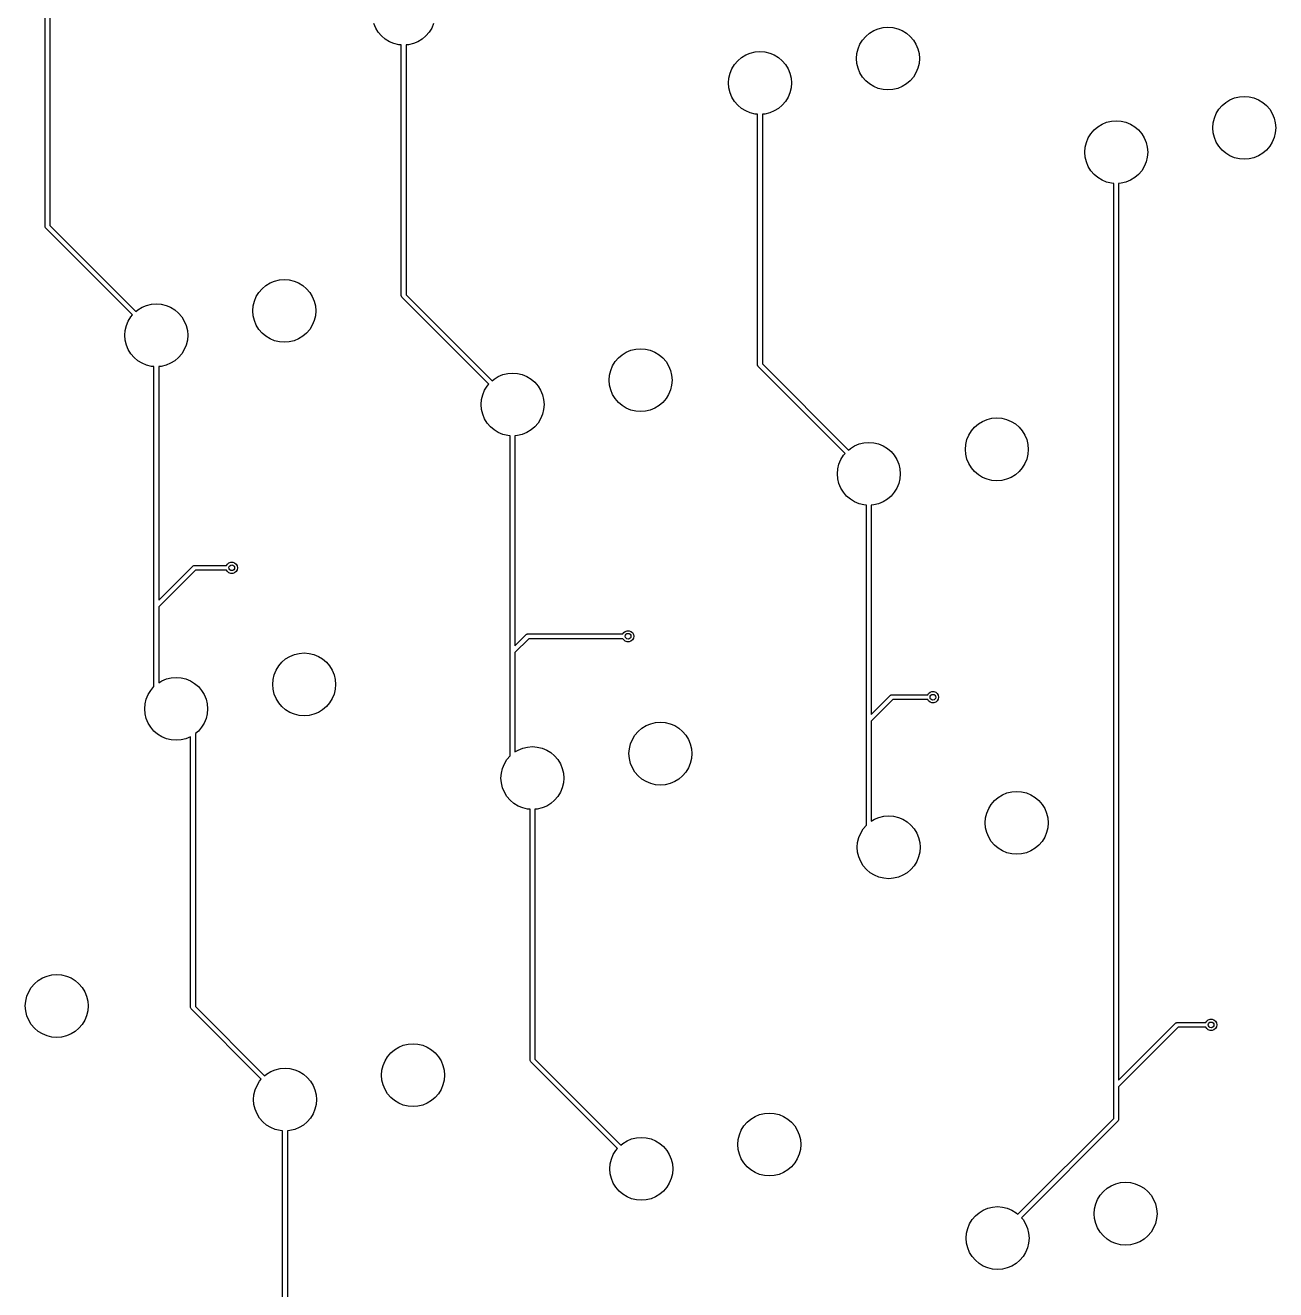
# Model space of a CAD drawing. Extents: x 101 to 518, y -308 to -134.
# Drawn here: x 188 to 253.6, y -268.4 to -202 of the extents above; entities that cross this region are included whole.
import ezdxf

# ---------------------------------------------------------------- set-up
doc = ezdxf.new("R2010")
doc.units = 0
doc.layers.add('BLACK', color=7, linetype='CONTINUOUS')

msp = doc.modelspace()

# ---------------------------------------------------------------- linework, layer by layer
at = {"layer": 'BLACK', "linetype": 'CONTINUOUS'}
for p, q in [((189.008742, -212.579428), (189.008742, -199.417224)), ((189.258742, -199.417224), (189.258742, -212.527652)), ((206.363579, -202.161057), (206.264497, -201.921851)), ((206.498862, -202.381819), (206.363579, -202.161057)), ((206.667014, -202.578699), (206.498862, -202.381819)), ((209.168618, -202.381819), (209.000466, -202.578699)), ((209.303901, -202.161057), (209.168618, -202.381819)), ((209.402983, -201.921851), (209.303901, -202.161057)), ((232.085, -202.598463), (232.28188, -202.430311)), ((232.28188, -202.430311), (232.502642, -202.295028)), ((232.502642, -202.295028), (232.741848, -202.195946)), ((232.741848, -202.195946), (232.993609, -202.135503)), ((232.993609, -202.135503), (233.251726, -202.115189)), ((233.251726, -202.115189), (233.509843, -202.135503)), ((233.509843, -202.135503), (233.761604, -202.195946)), ((233.761604, -202.195946), (234.00081, -202.295028)), ((234.00081, -202.295028), (234.221572, -202.430311)), ((234.221572, -202.430311), (234.418452, -202.598463)), ((206.863894, -202.746851), (206.667014, -202.578699)), ((207.084656, -202.882134), (206.863894, -202.746851)), ((207.323862, -202.981216), (207.084656, -202.882134)), ((207.575623, -203.041659), (207.323862, -202.981216)), ((207.70874, -203.052135), (207.575623, -203.041659)), ((207.70874, -216.214339), (207.70874, -203.052135)), ((208.091857, -203.041659), (207.95874, -203.052135)), ((207.95874, -203.052135), (207.95874, -216.162563)), ((208.343618, -202.981216), (208.091857, -203.041659)), ((208.582824, -202.882134), (208.343618, -202.981216)), ((208.803586, -202.746851), (208.582824, -202.882134)), ((209.000466, -202.578699), (208.803586, -202.746851)), ((231.682483, -203.255311), (231.781565, -203.016105)), ((231.781565, -203.016105), (231.916848, -202.795343)), ((231.916848, -202.795343), (232.085, -202.598463)), ((234.418452, -202.598463), (234.586604, -202.795343)), ((234.586604, -202.795343), (234.721887, -203.016105)), ((234.721887, -203.016105), (234.820969, -203.255311)), ((225.367012, -203.880159), (225.563892, -203.712007)), ((225.563892, -203.712007), (225.784654, -203.576724)), ((225.784654, -203.576724), (226.02386, -203.477642)), ((226.02386, -203.477642), (226.275621, -203.417199)), ((226.275621, -203.417199), (226.533738, -203.396885)), ((226.533738, -203.396885), (226.791855, -203.417199)), ((226.791855, -203.417199), (227.043616, -203.477642)), ((227.043616, -203.477642), (227.282822, -203.576724)), ((227.282822, -203.576724), (227.503584, -203.712007)), ((227.503584, -203.712007), (227.700464, -203.880159)), ((231.601726, -203.765189), (231.62204, -203.507072)), ((231.62204, -204.023306), (231.601726, -203.765189)), ((231.62204, -203.507072), (231.682483, -203.255311)), ((234.820969, -203.255311), (234.881412, -203.507072)), ((234.881412, -203.507072), (234.901726, -203.765189)), ((234.901726, -203.765189), (234.881412, -204.023306)), ((224.964495, -204.537007), (225.063577, -204.297801)), ((225.063577, -204.297801), (225.19886, -204.077039)), ((225.19886, -204.077039), (225.367012, -203.880159)), ((227.700464, -203.880159), (227.868616, -204.077039)), ((227.868616, -204.077039), (228.003899, -204.297801)), ((228.003899, -204.297801), (228.102981, -204.537007)), ((231.682483, -204.275067), (231.62204, -204.023306)), ((231.781565, -204.514273), (231.682483, -204.275067)), ((234.820969, -204.275067), (234.721887, -204.514273)), ((234.881412, -204.023306), (234.820969, -204.275067)), ((224.883738, -205.046885), (224.904052, -204.788768)), ((224.904052, -205.305002), (224.883738, -205.046885)), ((224.904052, -204.788768), (224.964495, -204.537007)), ((228.102981, -204.537007), (228.163424, -204.788768)), ((228.163424, -204.788768), (228.183738, -205.046885)), ((228.183738, -205.046885), (228.163424, -205.305002)), ((231.916848, -204.735035), (231.781565, -204.514273)), ((232.085, -204.931915), (231.916848, -204.735035)), ((232.28188, -205.100067), (232.085, -204.931915)), ((232.502642, -205.23535), (232.28188, -205.100067)), ((234.221572, -205.100067), (234.00081, -205.23535)), ((234.418452, -204.931915), (234.221572, -205.100067)), ((234.586604, -204.735035), (234.418452, -204.931915)), ((234.721887, -204.514273), (234.586604, -204.735035)), ((224.964495, -205.556763), (224.904052, -205.305002)), ((225.063577, -205.795969), (224.964495, -205.556763)), ((228.102981, -205.556763), (228.003899, -205.795969)), ((228.163424, -205.305002), (228.102981, -205.556763)), ((232.741848, -205.334432), (232.502642, -205.23535)), ((232.993609, -205.394875), (232.741848, -205.334432)), ((233.251726, -205.415189), (232.993609, -205.394875)), ((233.509843, -205.394875), (233.251726, -205.415189)), ((233.761604, -205.334432), (233.509843, -205.394875)), ((234.00081, -205.23535), (233.761604, -205.334432)), ((251.441846, -205.830857), (251.693607, -205.770414)), ((251.693607, -205.770414), (251.951724, -205.7501)), ((251.951724, -205.7501), (252.209841, -205.770414)), ((252.209841, -205.770414), (252.461602, -205.830857)), ((225.19886, -206.016731), (225.063577, -205.795969)), ((225.367012, -206.213611), (225.19886, -206.016731)), ((225.563892, -206.381763), (225.367012, -206.213611)), ((225.784654, -206.517046), (225.563892, -206.381763)), ((227.503584, -206.381763), (227.282822, -206.517046)), ((227.700464, -206.213611), (227.503584, -206.381763)), ((227.868616, -206.016731), (227.700464, -206.213611)), ((228.003899, -205.795969), (227.868616, -206.016731)), ((250.481563, -206.651016), (250.616846, -206.430254)), ((250.616846, -206.430254), (250.784998, -206.233374)), ((250.784998, -206.233374), (250.981878, -206.065222)), ((250.981878, -206.065222), (251.20264, -205.929939)), ((251.20264, -205.929939), (251.441846, -205.830857)), ((252.461602, -205.830857), (252.700808, -205.929939)), ((252.700808, -205.929939), (252.92157, -206.065222)), ((252.92157, -206.065222), (253.11845, -206.233374)), ((253.11845, -206.233374), (253.286602, -206.430254)), ((253.286602, -206.430254), (253.421885, -206.651016)), ((226.02386, -206.616128), (225.784654, -206.517046)), ((226.275621, -206.676571), (226.02386, -206.616128)), ((226.408738, -206.687047), (226.275621, -206.676571)), ((226.408738, -219.849251), (226.408738, -206.687047)), ((226.791855, -206.676571), (226.658738, -206.687047)), ((226.658738, -206.687047), (226.658738, -219.797474)), ((227.043616, -206.616128), (226.791855, -206.676571)), ((227.282822, -206.517046), (227.043616, -206.616128)), ((244.723858, -207.112553), (244.975619, -207.05211)), ((244.975619, -207.05211), (245.233736, -207.031796)), ((245.233736, -207.031796), (245.491853, -207.05211)), ((245.491853, -207.05211), (245.743614, -207.112553)), ((250.322038, -207.141983), (250.382481, -206.890222)), ((250.382481, -206.890222), (250.481563, -206.651016)), ((253.421885, -206.651016), (253.520967, -206.890222)), ((253.520967, -206.890222), (253.58141, -207.141983)), ((243.763575, -207.932712), (243.898858, -207.71195)), ((243.898858, -207.71195), (244.06701, -207.51507)), ((244.06701, -207.51507), (244.26389, -207.346918)), ((244.26389, -207.346918), (244.484652, -207.211635)), ((244.484652, -207.211635), (244.723858, -207.112553)), ((245.743614, -207.112553), (245.98282, -207.211635)), ((245.98282, -207.211635), (246.203582, -207.346918)), ((246.203582, -207.346918), (246.400462, -207.51507)), ((246.400462, -207.51507), (246.568614, -207.71195)), ((246.568614, -207.71195), (246.703897, -207.932712)), ((250.301724, -207.4001), (250.322038, -207.141983)), ((250.322038, -207.658217), (250.301724, -207.4001)), ((250.382481, -207.909978), (250.322038, -207.658217)), ((253.58141, -207.658217), (253.520967, -207.909978)), ((253.58141, -207.141983), (253.601724, -207.4001)), ((253.601724, -207.4001), (253.58141, -207.658217)), ((243.583736, -208.681796), (243.60405, -208.423679)), ((243.60405, -208.423679), (243.664493, -208.171918)), ((243.664493, -208.171918), (243.763575, -207.932712)), ((246.703897, -207.932712), (246.802979, -208.171918)), ((246.802979, -208.171918), (246.863422, -208.423679)), ((246.863422, -208.423679), (246.883736, -208.681796)), ((250.481563, -208.149184), (250.382481, -207.909978)), ((250.616846, -208.369946), (250.481563, -208.149184)), ((250.784998, -208.566826), (250.616846, -208.369946)), ((253.286602, -208.369946), (253.11845, -208.566826)), ((253.421885, -208.149184), (253.286602, -208.369946)), ((253.520967, -207.909978), (253.421885, -208.149184)), ((243.60405, -208.939913), (243.583736, -208.681796)), ((243.664493, -209.191674), (243.60405, -208.939913)), ((246.863422, -208.939913), (246.802979, -209.191674)), ((246.883736, -208.681796), (246.863422, -208.939913)), ((250.981878, -208.734978), (250.784998, -208.566826)), ((251.20264, -208.870261), (250.981878, -208.734978)), ((251.441846, -208.969343), (251.20264, -208.870261)), ((251.693607, -209.029786), (251.441846, -208.969343)), ((251.951724, -209.0501), (251.693607, -209.029786)), ((252.209841, -209.029786), (251.951724, -209.0501)), ((252.461602, -208.969343), (252.209841, -209.029786)), ((252.700808, -208.870261), (252.461602, -208.969343)), ((252.92157, -208.734978), (252.700808, -208.870261)), ((253.11845, -208.566826), (252.92157, -208.734978)), ((243.763575, -209.43088), (243.664493, -209.191674)), ((243.898858, -209.651642), (243.763575, -209.43088)), ((244.06701, -209.848522), (243.898858, -209.651642)), ((246.568614, -209.651642), (246.400462, -209.848522)), ((246.703897, -209.43088), (246.568614, -209.651642)), ((246.802979, -209.191674), (246.703897, -209.43088)), ((244.26389, -210.016674), (244.06701, -209.848522)), ((244.484652, -210.151957), (244.26389, -210.016674)), ((244.723858, -210.251039), (244.484652, -210.151957)), ((244.975619, -210.311482), (244.723858, -210.251039)), ((245.108736, -210.321958), (244.975619, -210.311482)), ((245.108736, -257.696311), (245.108736, -210.321958)), ((245.491853, -210.311482), (245.358736, -210.321958)), ((245.358736, -210.321958), (245.358736, -257.394534)), ((245.743614, -210.251039), (245.491853, -210.311482)), ((245.98282, -210.151957), (245.743614, -210.251039)), ((246.203582, -210.016674), (245.98282, -210.151957)), ((246.400462, -209.848522), (246.203582, -210.016674)), ((189.011144, -212.603814), (189.008742, -212.579428)), ((189.029808, -212.648874), (189.011144, -212.603814)), ((189.029813, -212.648879), (189.029808, -212.648874)), ((189.045354, -212.667816), (189.029813, -212.648879)), ((193.600672, -217.223134), (189.045354, -212.667816)), ((189.258742, -212.527652), (193.777448, -217.046358)), ((200.400092, -215.846094), (200.596972, -215.677942)), ((200.596972, -215.677942), (200.817734, -215.542659)), ((200.817734, -215.542659), (201.05694, -215.443577)), ((201.05694, -215.443577), (201.308701, -215.383134)), ((201.308701, -215.383134), (201.566818, -215.36282)), ((201.566818, -215.36282), (201.824935, -215.383134)), ((201.824935, -215.383134), (202.076696, -215.443577)), ((202.076696, -215.443577), (202.315902, -215.542659)), ((202.315902, -215.542659), (202.536664, -215.677942)), ((202.536664, -215.677942), (202.733544, -215.846094)), ((199.997575, -216.502942), (200.096657, -216.263736)), ((200.096657, -216.263736), (200.23194, -216.042974)), ((200.23194, -216.042974), (200.400092, -215.846094)), ((202.733544, -215.846094), (202.901696, -216.042974)), ((202.901696, -216.042974), (203.036979, -216.263736)), ((203.036979, -216.263736), (203.136061, -216.502942)), ((207.711142, -216.238725), (207.70874, -216.214339)), ((207.729806, -216.283785), (207.711142, -216.238725)), ((207.729811, -216.28379), (207.729806, -216.283785)), ((207.745352, -216.302727), (207.729811, -216.28379)), ((212.30067, -220.858045), (207.745352, -216.302727)), ((207.95874, -216.162563), (212.477446, -220.681269)), ((193.777448, -217.046358), (193.878984, -216.959638)), ((193.878984, -216.959638), (194.099746, -216.824355)), ((194.099746, -216.824355), (194.338952, -216.725273)), ((194.338952, -216.725273), (194.590713, -216.66483)), ((194.590713, -216.66483), (194.84883, -216.644516)), ((194.84883, -216.644516), (195.106947, -216.66483)), ((195.106947, -216.66483), (195.358708, -216.725273)), ((195.358708, -216.725273), (195.597914, -216.824355)), ((195.597914, -216.824355), (195.818676, -216.959638)), ((195.818676, -216.959638), (196.015556, -217.12779)), ((199.916818, -217.01282), (199.937132, -216.754703)), ((199.937132, -217.270937), (199.916818, -217.01282)), ((199.937132, -216.754703), (199.997575, -216.502942)), ((203.136061, -216.502942), (203.196504, -216.754703)), ((203.196504, -216.754703), (203.216818, -217.01282)), ((203.216818, -217.01282), (203.196504, -217.270937)), ((193.279587, -217.784638), (193.378669, -217.545432)), ((193.378669, -217.545432), (193.513952, -217.32467)), ((193.513952, -217.32467), (193.600672, -217.223134)), ((196.015556, -217.12779), (196.183708, -217.32467)), ((196.183708, -217.32467), (196.318991, -217.545432)), ((196.318991, -217.545432), (196.418073, -217.784638)), ((199.997575, -217.522698), (199.937132, -217.270937)), ((200.096657, -217.761904), (199.997575, -217.522698)), ((203.136061, -217.522698), (203.036979, -217.761904)), ((203.196504, -217.270937), (203.136061, -217.522698)), ((193.19883, -218.294516), (193.219144, -218.036399)), ((193.219144, -218.552633), (193.19883, -218.294516)), ((193.219144, -218.036399), (193.279587, -217.784638)), ((196.418073, -217.784638), (196.478516, -218.036399)), ((196.478516, -218.036399), (196.49883, -218.294516)), ((196.49883, -218.294516), (196.478516, -218.552633)), ((200.23194, -217.982666), (200.096657, -217.761904)), ((200.400092, -218.179546), (200.23194, -217.982666)), ((200.596972, -218.347698), (200.400092, -218.179546)), ((200.817734, -218.482981), (200.596972, -218.347698)), ((202.536664, -218.347698), (202.315902, -218.482981)), ((202.733544, -218.179546), (202.536664, -218.347698)), ((202.901696, -217.982666), (202.733544, -218.179546)), ((203.036979, -217.761904), (202.901696, -217.982666)), ((193.279587, -218.804394), (193.219144, -218.552633)), ((193.378669, -219.0436), (193.279587, -218.804394)), ((193.513952, -219.264362), (193.378669, -219.0436)), ((196.318991, -219.0436), (196.183708, -219.264362)), ((196.418073, -218.804394), (196.318991, -219.0436)), ((196.478516, -218.552633), (196.418073, -218.804394)), ((201.05694, -218.582063), (200.817734, -218.482981)), ((201.308701, -218.642506), (201.05694, -218.582063)), ((201.566818, -218.66282), (201.308701, -218.642506)), ((201.824935, -218.642506), (201.566818, -218.66282)), ((202.076696, -218.582063), (201.824935, -218.642506)), ((202.315902, -218.482981), (202.076696, -218.582063)), ((219.756938, -219.078488), (220.008699, -219.018045)), ((220.008699, -219.018045), (220.266816, -218.997731)), ((220.266816, -218.997731), (220.524933, -219.018045)), ((220.524933, -219.018045), (220.776694, -219.078488)), ((193.682104, -219.461242), (193.513952, -219.264362)), ((193.878984, -219.629394), (193.682104, -219.461242)), ((194.099746, -219.764677), (193.878984, -219.629394)), ((195.818676, -219.629394), (195.597914, -219.764677)), ((196.015556, -219.461242), (195.818676, -219.629394)), ((196.183708, -219.264362), (196.015556, -219.461242)), ((218.796655, -219.898647), (218.931938, -219.677885)), ((218.931938, -219.677885), (219.10009, -219.481005)), ((219.10009, -219.481005), (219.29697, -219.312853)), ((219.29697, -219.312853), (219.517732, -219.17757)), ((219.517732, -219.17757), (219.756938, -219.078488)), ((220.776694, -219.078488), (221.0159, -219.17757)), ((221.0159, -219.17757), (221.236662, -219.312853)), ((221.236662, -219.312853), (221.433542, -219.481005)), ((221.433542, -219.481005), (221.601694, -219.677885)), ((221.601694, -219.677885), (221.736977, -219.898647)), ((194.338952, -219.863759), (194.099746, -219.764677)), ((194.590713, -219.924202), (194.338952, -219.863759)), ((194.72383, -219.934678), (194.590713, -219.924202)), ((194.72383, -232.496311), (194.72383, -219.934678)), ((195.106947, -219.924202), (194.97383, -219.934678)), ((194.97383, -219.934678), (194.97383, -232.194535)), ((195.358708, -219.863759), (195.106947, -219.924202)), ((195.597914, -219.764677), (195.358708, -219.863759)), ((212.799744, -220.459266), (213.03895, -220.360184)), ((213.03895, -220.360184), (213.290711, -220.299741)), ((213.290711, -220.299741), (213.548828, -220.279427)), ((213.548828, -220.279427), (213.806945, -220.299741)), ((213.806945, -220.299741), (214.058706, -220.360184)), ((214.058706, -220.360184), (214.297912, -220.459266)), ((218.63713, -220.389614), (218.697573, -220.137853)), ((218.697573, -220.137853), (218.796655, -219.898647)), ((221.736977, -219.898647), (221.836059, -220.137853)), ((221.836059, -220.137853), (221.896502, -220.389614)), ((226.41114, -219.873637), (226.408738, -219.849251)), ((226.429804, -219.918697), (226.41114, -219.873637)), ((226.429809, -219.918702), (226.429804, -219.918697)), ((226.44535, -219.937639), (226.429809, -219.918702)), ((231.000666, -224.492956), (226.44535, -219.937639)), ((226.658738, -219.797474), (231.177443, -224.316179)), ((212.078667, -221.180343), (212.21395, -220.959581)), ((212.21395, -220.959581), (212.30067, -220.858045)), ((212.477446, -220.681269), (212.578982, -220.594549)), ((212.578982, -220.594549), (212.799744, -220.459266)), ((214.297912, -220.459266), (214.518674, -220.594549)), ((214.518674, -220.594549), (214.715554, -220.762701)), ((214.715554, -220.762701), (214.883706, -220.959581)), ((214.883706, -220.959581), (215.018989, -221.180343)), ((218.616816, -220.647731), (218.63713, -220.389614)), ((218.63713, -220.905848), (218.616816, -220.647731)), ((218.697573, -221.157609), (218.63713, -220.905848)), ((221.896502, -220.905848), (221.836059, -221.157609)), ((221.896502, -220.389614), (221.916816, -220.647731)), ((221.916816, -220.647731), (221.896502, -220.905848)), ((211.898828, -221.929427), (211.919142, -221.67131)), ((211.919142, -221.67131), (211.979585, -221.419549)), ((211.979585, -221.419549), (212.078667, -221.180343)), ((215.018989, -221.180343), (215.118071, -221.419549)), ((215.118071, -221.419549), (215.178514, -221.67131)), ((215.178514, -221.67131), (215.198828, -221.929427)), ((218.796655, -221.396815), (218.697573, -221.157609)), ((218.931938, -221.617577), (218.796655, -221.396815)), ((219.10009, -221.814457), (218.931938, -221.617577)), ((221.601694, -221.617577), (221.433542, -221.814457)), ((221.736977, -221.396815), (221.601694, -221.617577)), ((221.836059, -221.157609), (221.736977, -221.396815)), ((211.919142, -222.187544), (211.898828, -221.929427)), ((211.979585, -222.439305), (211.919142, -222.187544)), ((215.178514, -222.187544), (215.118071, -222.439305)), ((215.198828, -221.929427), (215.178514, -222.187544)), ((219.29697, -221.982609), (219.10009, -221.814457)), ((219.517732, -222.117892), (219.29697, -221.982609)), ((219.756938, -222.216974), (219.517732, -222.117892)), ((220.008699, -222.277417), (219.756938, -222.216974)), ((220.266816, -222.297731), (220.008699, -222.277417)), ((220.524933, -222.277417), (220.266816, -222.297731)), ((220.776694, -222.216974), (220.524933, -222.277417)), ((221.0159, -222.117892), (220.776694, -222.216974)), ((221.236662, -221.982609), (221.0159, -222.117892)), ((221.433542, -221.814457), (221.236662, -221.982609)), ((212.078667, -222.678511), (211.979585, -222.439305)), ((212.21395, -222.899273), (212.078667, -222.678511)), ((212.382102, -223.096153), (212.21395, -222.899273)), ((214.883706, -222.899273), (214.715554, -223.096153)), ((215.018989, -222.678511), (214.883706, -222.899273)), ((215.118071, -222.439305), (215.018989, -222.678511)), ((237.800087, -223.115916), (237.996967, -222.947764)), ((237.996967, -222.947764), (238.217729, -222.812481)), ((238.217729, -222.812481), (238.456935, -222.713399)), ((238.456935, -222.713399), (238.708696, -222.652956)), ((238.708696, -222.652956), (238.966813, -222.632642)), ((238.966813, -222.632642), (239.22493, -222.652956)), ((239.22493, -222.652956), (239.476691, -222.713399)), ((239.476691, -222.713399), (239.715897, -222.812481)), ((239.715897, -222.812481), (239.936659, -222.947764)), ((239.936659, -222.947764), (240.133539, -223.115916)), ((212.578982, -223.264305), (212.382102, -223.096153)), ((212.799744, -223.399588), (212.578982, -223.264305)), ((213.03895, -223.49867), (212.799744, -223.399588)), ((213.290711, -223.559113), (213.03895, -223.49867)), ((213.423828, -223.569589), (213.290711, -223.559113)), ((213.423828, -234.896311), (213.423828, -223.569589)), ((213.806945, -223.559113), (213.673828, -223.569589)), ((213.673828, -223.569589), (213.673828, -234.594535)), ((214.058706, -223.49867), (213.806945, -223.559113)), ((214.297912, -223.399588), (214.058706, -223.49867)), ((214.518674, -223.264305), (214.297912, -223.399588)), ((214.715554, -223.096153), (214.518674, -223.264305)), ((237.39757, -223.772764), (237.496652, -223.533558)), ((237.496652, -223.533558), (237.631935, -223.312796)), ((237.631935, -223.312796), (237.800087, -223.115916)), ((240.133539, -223.115916), (240.301691, -223.312796)), ((240.301691, -223.312796), (240.436974, -223.533558)), ((240.436974, -223.533558), (240.536056, -223.772764)), ((231.177443, -224.316179), (231.278979, -224.22946)), ((231.278979, -224.22946), (231.499741, -224.094177)), ((231.499741, -224.094177), (231.738947, -223.995095)), ((231.738947, -223.995095), (231.990708, -223.934652)), ((231.990708, -223.934652), (232.248825, -223.914338)), ((232.248825, -223.914338), (232.506942, -223.934652)), ((232.506942, -223.934652), (232.758703, -223.995095)), ((232.758703, -223.995095), (232.997909, -224.094177)), ((232.997909, -224.094177), (233.218671, -224.22946)), ((233.218671, -224.22946), (233.415551, -224.397612)), ((237.316813, -224.282642), (237.337127, -224.024525)), ((237.337127, -224.540759), (237.316813, -224.282642)), ((237.337127, -224.024525), (237.39757, -223.772764)), ((240.536056, -223.772764), (240.596499, -224.024525)), ((240.596499, -224.024525), (240.616813, -224.282642)), ((240.616813, -224.282642), (240.596499, -224.540759)), ((230.679582, -225.05446), (230.778664, -224.815254)), ((230.778664, -224.815254), (230.913947, -224.594492)), ((230.913947, -224.594492), (231.000666, -224.492956)), ((233.415551, -224.397612), (233.583703, -224.594492)), ((233.583703, -224.594492), (233.718986, -224.815254)), ((233.718986, -224.815254), (233.818068, -225.05446)), ((237.39757, -224.79252), (237.337127, -224.540759)), ((237.496652, -225.031726), (237.39757, -224.79252)), ((237.631935, -225.252488), (237.496652, -225.031726)), ((240.436974, -225.031726), (240.301691, -225.252488)), ((240.536056, -224.79252), (240.436974, -225.031726)), ((240.596499, -224.540759), (240.536056, -224.79252)), ((230.598825, -225.564338), (230.619139, -225.306221)), ((230.619139, -225.822455), (230.598825, -225.564338)), ((230.619139, -225.306221), (230.679582, -225.05446)), ((233.818068, -225.05446), (233.878511, -225.306221)), ((233.878511, -225.306221), (233.898825, -225.564338)), ((233.898825, -225.564338), (233.878511, -225.822455)), ((237.800087, -225.449368), (237.631935, -225.252488)), ((237.996967, -225.61752), (237.800087, -225.449368)), ((238.217729, -225.752803), (237.996967, -225.61752)), ((239.936659, -225.61752), (239.715897, -225.752803)), ((240.133539, -225.449368), (239.936659, -225.61752)), ((240.301691, -225.252488), (240.133539, -225.449368)), ((230.679582, -226.074216), (230.619139, -225.822455)), ((230.778664, -226.313422), (230.679582, -226.074216)), ((230.913947, -226.534184), (230.778664, -226.313422)), ((233.718986, -226.313422), (233.583703, -226.534184)), ((233.818068, -226.074216), (233.718986, -226.313422)), ((233.878511, -225.822455), (233.818068, -226.074216)), ((238.456935, -225.851885), (238.217729, -225.752803)), ((238.708696, -225.912328), (238.456935, -225.851885)), ((238.966813, -225.932642), (238.708696, -225.912328)), ((239.22493, -225.912328), (238.966813, -225.932642)), ((239.476691, -225.851885), (239.22493, -225.912328)), ((239.715897, -225.752803), (239.476691, -225.851885)), ((231.082099, -226.731064), (230.913947, -226.534184)), ((231.278979, -226.899216), (231.082099, -226.731064)), ((231.499741, -227.034499), (231.278979, -226.899216)), ((233.218671, -226.899216), (232.997909, -227.034499)), ((233.415551, -226.731064), (233.218671, -226.899216)), ((233.583703, -226.534184), (233.415551, -226.731064)), ((231.738947, -227.133581), (231.499741, -227.034499)), ((231.990708, -227.194024), (231.738947, -227.133581)), ((232.123825, -227.2045), (231.990708, -227.194024)), ((232.123825, -238.496311), (232.123825, -227.2045)), ((232.506942, -227.194024), (232.373825, -227.2045)), ((232.373825, -227.2045), (232.373825, -238.194534)), ((232.758703, -227.133581), (232.506942, -227.194024)), ((232.997909, -227.034499), (232.758703, -227.133581)), ((198.540761, -230.371311), (198.579927, -230.303475)), ((198.579927, -230.303475), (198.65974, -230.236503)), ((198.65974, -230.236503), (198.757646, -230.200869)), ((198.757646, -230.200869), (198.861834, -230.200869)), ((198.861834, -230.200869), (198.95974, -230.236503)), ((198.95974, -230.236503), (199.039553, -230.303475)), ((199.039553, -230.303475), (199.091648, -230.393705)), ((194.97383, -232.194535), (196.760442, -230.407923)), ((196.900606, -230.621311), (194.97383, -232.548087)), ((196.760442, -230.407923), (196.779378, -230.392382)), ((196.779378, -230.392382), (196.779384, -230.392377)), ((196.779384, -230.392377), (196.811245, -230.379179)), ((196.811245, -230.379179), (196.824443, -230.373713)), ((196.824443, -230.373713), (196.824444, -230.373713)), ((196.824444, -230.373713), (196.84883, -230.371311)), ((196.84883, -230.371311), (198.540761, -230.371311)), ((198.540761, -230.621311), (196.900606, -230.621311)), ((198.579927, -230.689147), (198.540761, -230.621311)), ((198.65974, -230.756119), (198.579927, -230.689147)), ((198.757646, -230.791753), (198.65974, -230.756119)), ((198.861834, -230.791753), (198.757646, -230.791753)), ((198.95974, -230.756119), (198.861834, -230.791753)), ((199.039553, -230.689147), (198.95974, -230.756119)), ((199.091648, -230.598917), (199.039553, -230.689147)), ((199.091648, -230.393705), (199.10974, -230.496311)), ((199.10974, -230.496311), (199.091648, -230.598917)), ((194.72383, -236.735116), (194.72383, -232.496311)), ((194.97383, -232.548087), (194.97383, -236.534807)), ((213.673828, -234.594535), (214.26044, -234.007923)), ((214.400604, -234.221311), (213.673828, -234.948087)), ((214.26044, -234.007923), (214.279376, -233.992382)), ((214.279376, -233.992382), (214.279382, -233.992377)), ((214.279382, -233.992377), (214.311243, -233.979179)), ((214.311243, -233.979179), (214.324441, -233.973713)), ((214.324441, -233.973713), (214.324442, -233.973713)), ((214.324442, -233.973713), (214.348828, -233.971311)), ((214.348828, -233.971311), (219.340761, -233.971311)), ((219.340761, -234.221311), (214.400604, -234.221311)), ((219.340761, -233.971311), (219.379927, -233.903475)), ((219.379927, -234.289147), (219.340761, -234.221311)), ((219.379927, -233.903475), (219.45974, -233.836503)), ((219.45974, -234.356119), (219.379927, -234.289147)), ((219.45974, -233.836503), (219.557646, -233.800869)), ((219.557646, -233.800869), (219.661834, -233.800869)), ((219.661834, -233.800869), (219.75974, -233.836503)), ((219.75974, -233.836503), (219.839553, -233.903475)), ((219.839553, -234.289147), (219.75974, -234.356119)), ((219.839553, -233.903475), (219.891648, -233.993705)), ((219.891648, -234.198917), (219.839553, -234.289147)), ((219.891648, -233.993705), (219.90974, -234.096311)), ((219.90974, -234.096311), (219.891648, -234.198917)), ((202.097028, -235.052302), (202.348789, -234.991859)), ((202.348789, -234.991859), (202.606906, -234.971545)), ((202.606906, -234.971545), (202.865023, -234.991859)), ((202.865023, -234.991859), (203.116784, -235.052302)), ((213.423828, -240.370028), (213.423828, -234.896311)), ((213.673828, -234.948087), (213.673828, -240.169719)), ((219.557646, -234.391753), (219.45974, -234.356119)), ((219.661834, -234.391753), (219.557646, -234.391753)), ((219.75974, -234.356119), (219.661834, -234.391753)), ((201.136745, -235.872461), (201.272028, -235.651699)), ((201.272028, -235.651699), (201.44018, -235.454819)), ((201.44018, -235.454819), (201.63706, -235.286667)), ((201.63706, -235.286667), (201.857822, -235.151384)), ((201.857822, -235.151384), (202.097028, -235.052302)), ((203.116784, -235.052302), (203.35599, -235.151384)), ((203.35599, -235.151384), (203.576752, -235.286667)), ((203.576752, -235.286667), (203.773632, -235.454819)), ((203.773632, -235.454819), (203.941784, -235.651699)), ((203.941784, -235.651699), (204.077067, -235.872461)), ((195.37904, -236.333998), (195.630801, -236.273555)), ((195.630801, -236.273555), (195.888918, -236.253241)), ((195.888918, -236.253241), (196.147035, -236.273555)), ((196.147035, -236.273555), (196.398796, -236.333998)), ((200.97722, -236.363428), (201.037663, -236.111667)), ((201.037663, -236.111667), (201.136745, -235.872461)), ((204.077067, -235.872461), (204.176149, -236.111667)), ((204.176149, -236.111667), (204.236592, -236.363428)), ((194.418757, -237.154157), (194.55404, -236.933395)), ((194.55404, -236.933395), (194.722192, -236.736515)), ((194.722192, -236.736515), (194.72383, -236.735116)), ((194.97383, -236.534807), (195.139834, -236.43308)), ((195.139834, -236.43308), (195.37904, -236.333998)), ((196.398796, -236.333998), (196.638002, -236.43308)), ((196.638002, -236.43308), (196.858764, -236.568363)), ((196.858764, -236.568363), (197.055644, -236.736515)), ((197.055644, -236.736515), (197.223796, -236.933395)), ((197.223796, -236.933395), (197.359079, -237.154157)), ((200.956906, -236.621545), (200.97722, -236.363428)), ((200.97722, -236.879662), (200.956906, -236.621545)), ((201.037663, -237.131423), (200.97722, -236.879662)), ((204.236592, -236.879662), (204.176149, -237.131423)), ((204.236592, -236.363428), (204.256906, -236.621545)), ((204.256906, -236.621545), (204.236592, -236.879662)), ((194.238918, -237.903241), (194.259232, -237.645124)), ((194.259232, -237.645124), (194.319675, -237.393363)), ((194.319675, -237.393363), (194.418757, -237.154157)), ((197.359079, -237.154157), (197.458161, -237.393363)), ((197.458161, -237.393363), (197.518604, -237.645124)), ((197.518604, -237.645124), (197.538918, -237.903241)), ((201.136745, -237.370629), (201.037663, -237.131423)), ((201.272028, -237.591391), (201.136745, -237.370629)), ((201.44018, -237.788271), (201.272028, -237.591391)), ((203.941784, -237.591391), (203.773632, -237.788271)), ((204.077067, -237.370629), (203.941784, -237.591391)), ((204.176149, -237.131423), (204.077067, -237.370629)), ((232.373825, -238.194534), (233.360436, -237.207923)), ((233.500602, -237.421311), (232.373825, -238.548087)), ((233.360436, -237.207923), (233.379378, -237.192378)), ((233.379378, -237.192378), (233.379379, -237.192377)), ((233.379379, -237.192377), (233.405774, -237.181444)), ((233.405774, -237.181444), (233.424438, -237.173713)), ((233.424438, -237.173713), (233.424439, -237.173713)), ((233.424439, -237.173713), (233.448825, -237.171311)), ((233.448825, -237.171311), (235.340761, -237.171311)), ((235.340761, -237.421311), (233.500602, -237.421311)), ((235.340761, -237.171311), (235.379927, -237.103475)), ((235.379927, -237.489147), (235.340761, -237.421311)), ((235.379927, -237.103475), (235.45974, -237.036503)), ((235.45974, -237.556119), (235.379927, -237.489147)), ((235.45974, -237.036503), (235.557646, -237.000869)), ((235.557646, -237.591753), (235.45974, -237.556119)), ((235.557646, -237.000869), (235.661834, -237.000869)), ((235.661834, -237.591753), (235.557646, -237.591753)), ((235.661834, -237.000869), (235.75974, -237.036503)), ((235.75974, -237.556119), (235.661834, -237.591753)), ((235.75974, -237.036503), (235.839553, -237.103475)), ((235.839553, -237.489147), (235.75974, -237.556119)), ((235.839553, -237.103475), (235.891648, -237.193705)), ((235.891648, -237.398917), (235.839553, -237.489147)), ((235.891648, -237.193705), (235.90974, -237.296311)), ((235.90974, -237.296311), (235.891648, -237.398917)), ((194.259232, -238.161358), (194.238918, -237.903241)), ((194.319675, -238.413119), (194.259232, -238.161358)), ((197.518604, -238.161358), (197.458161, -238.413119)), ((197.538918, -237.903241), (197.518604, -238.161358)), ((201.63706, -237.956423), (201.44018, -237.788271)), ((201.857822, -238.091706), (201.63706, -237.956423)), ((202.097028, -238.190788), (201.857822, -238.091706)), ((202.348789, -238.251231), (202.097028, -238.190788)), ((202.606906, -238.271545), (202.348789, -238.251231)), ((202.865023, -238.251231), (202.606906, -238.271545)), ((203.116784, -238.190788), (202.865023, -238.251231)), ((203.35599, -238.091706), (203.116784, -238.190788)), ((203.576752, -237.956423), (203.35599, -238.091706)), ((203.773632, -237.788271), (203.576752, -237.956423)), ((194.418757, -238.652325), (194.319675, -238.413119)), ((194.55404, -238.873087), (194.418757, -238.652325)), ((194.722192, -239.069967), (194.55404, -238.873087)), ((197.223796, -238.873087), (197.055644, -239.069967)), ((197.359079, -238.652325), (197.223796, -238.873087)), ((197.458161, -238.413119), (197.359079, -238.652325)), ((220.140178, -239.089731), (220.337058, -238.921579)), ((220.337058, -238.921579), (220.55782, -238.786296)), ((220.55782, -238.786296), (220.797026, -238.687214)), ((220.797026, -238.687214), (221.048787, -238.626771)), ((221.048787, -238.626771), (221.306904, -238.606457)), ((221.306904, -238.606457), (221.565021, -238.626771)), ((221.565021, -238.626771), (221.816782, -238.687214)), ((221.816782, -238.687214), (222.055988, -238.786296)), ((222.055988, -238.786296), (222.27675, -238.921579)), ((222.27675, -238.921579), (222.47363, -239.089731)), ((232.123825, -244.004939), (232.123825, -238.496311)), ((232.373825, -238.548087), (232.373825, -243.80463)), ((194.919072, -239.238119), (194.722192, -239.069967)), ((195.139834, -239.373402), (194.919072, -239.238119)), ((195.37904, -239.472484), (195.139834, -239.373402)), ((195.630801, -239.532927), (195.37904, -239.472484)), ((195.888918, -239.553241), (195.630801, -239.532927)), ((196.147035, -239.532927), (195.888918, -239.553241)), ((196.398796, -239.472484), (196.147035, -239.532927)), ((196.638002, -239.373402), (196.398796, -239.472484)), ((196.650363, -239.365827), (196.638002, -239.373402)), ((196.650363, -253.592053), (196.650363, -239.365827)), ((197.055644, -239.069967), (196.900363, -239.202589)), ((196.900363, -239.202589), (196.900363, -253.540277)), ((219.737661, -239.746579), (219.836743, -239.507373)), ((219.836743, -239.507373), (219.972026, -239.286611)), ((219.972026, -239.286611), (220.140178, -239.089731)), ((222.47363, -239.089731), (222.641782, -239.286611)), ((222.641782, -239.286611), (222.777065, -239.507373)), ((222.777065, -239.507373), (222.876147, -239.746579)), ((213.673828, -240.169719), (213.839832, -240.067992)), ((213.839832, -240.067992), (214.079038, -239.96891)), ((214.079038, -239.96891), (214.330799, -239.908467)), ((214.330799, -239.908467), (214.588916, -239.888153)), ((214.588916, -239.888153), (214.847033, -239.908467)), ((214.847033, -239.908467), (215.098794, -239.96891)), ((215.098794, -239.96891), (215.338, -240.067992)), ((215.338, -240.067992), (215.558762, -240.203275)), ((215.558762, -240.203275), (215.755642, -240.371427)), ((219.656904, -240.256457), (219.677218, -239.99834)), ((219.677218, -240.514574), (219.656904, -240.256457)), ((219.677218, -239.99834), (219.737661, -239.746579)), ((222.876147, -239.746579), (222.93659, -239.99834)), ((222.93659, -239.99834), (222.956904, -240.256457)), ((222.956904, -240.256457), (222.93659, -240.514574)), ((213.019673, -241.028275), (213.118755, -240.789069)), ((213.118755, -240.789069), (213.254038, -240.568307)), ((213.254038, -240.568307), (213.42219, -240.371427)), ((213.42219, -240.371427), (213.423828, -240.370028)), ((215.755642, -240.371427), (215.923794, -240.568307)), ((215.923794, -240.568307), (216.059077, -240.789069)), ((216.059077, -240.789069), (216.158159, -241.028275)), ((219.737661, -240.766335), (219.677218, -240.514574)), ((219.836743, -241.005541), (219.737661, -240.766335)), ((222.876147, -240.766335), (222.777065, -241.005541)), ((222.93659, -240.514574), (222.876147, -240.766335)), ((212.938916, -241.538153), (212.95923, -241.280036)), ((212.95923, -241.79627), (212.938916, -241.538153)), ((212.95923, -241.280036), (213.019673, -241.028275)), ((216.158159, -241.028275), (216.218602, -241.280036)), ((216.218602, -241.280036), (216.238916, -241.538153)), ((216.238916, -241.538153), (216.218602, -241.79627)), ((219.972026, -241.226303), (219.836743, -241.005541)), ((220.140178, -241.423183), (219.972026, -241.226303)), ((220.337058, -241.591335), (220.140178, -241.423183)), ((220.55782, -241.726618), (220.337058, -241.591335)), ((222.27675, -241.591335), (222.055988, -241.726618)), ((222.47363, -241.423183), (222.27675, -241.591335)), ((222.641782, -241.226303), (222.47363, -241.423183)), ((222.777065, -241.005541), (222.641782, -241.226303)), ((213.019673, -242.048031), (212.95923, -241.79627)), ((213.118755, -242.287237), (213.019673, -242.048031)), ((213.254038, -242.507999), (213.118755, -242.287237)), ((216.059077, -242.287237), (215.923794, -242.507999)), ((216.158159, -242.048031), (216.059077, -242.287237)), ((216.218602, -241.79627), (216.158159, -242.048031)), ((220.797026, -241.8257), (220.55782, -241.726618)), ((221.048787, -241.886143), (220.797026, -241.8257)), ((221.306904, -241.906457), (221.048787, -241.886143)), ((221.565021, -241.886143), (221.306904, -241.906457)), ((221.816782, -241.8257), (221.565021, -241.886143)), ((222.055988, -241.726618), (221.816782, -241.8257)), ((239.497024, -242.322125), (239.748785, -242.261682)), ((239.748785, -242.261682), (240.006902, -242.241368)), ((240.006902, -242.241368), (240.265019, -242.261682)), ((240.265019, -242.261682), (240.51678, -242.322125)), ((213.42219, -242.704879), (213.254038, -242.507999)), ((213.61907, -242.873031), (213.42219, -242.704879)), ((213.839832, -243.008314), (213.61907, -242.873031)), ((215.558762, -242.873031), (215.338, -243.008314)), ((215.755642, -242.704879), (215.558762, -242.873031)), ((215.923794, -242.507999), (215.755642, -242.704879)), ((238.536741, -243.142284), (238.672024, -242.921522)), ((238.672024, -242.921522), (238.840176, -242.724642)), ((238.840176, -242.724642), (239.037056, -242.55649)), ((239.037056, -242.55649), (239.257818, -242.421207)), ((239.257818, -242.421207), (239.497024, -242.322125)), ((240.51678, -242.322125), (240.755986, -242.421207)), ((240.755986, -242.421207), (240.976748, -242.55649)), ((240.976748, -242.55649), (241.173628, -242.724642)), ((241.173628, -242.724642), (241.34178, -242.921522)), ((241.34178, -242.921522), (241.477063, -243.142284)), ((214.079038, -243.107396), (213.839832, -243.008314)), ((214.330799, -243.167839), (214.079038, -243.107396)), ((214.463916, -243.178315), (214.330799, -243.167839)), ((214.463916, -256.340519), (214.463916, -243.178315)), ((214.847033, -243.167839), (214.713916, -243.178315)), ((214.713916, -243.178315), (214.713916, -256.288742)), ((215.098794, -243.107396), (214.847033, -243.167839)), ((215.338, -243.008314), (215.098794, -243.107396)), ((232.53983, -243.702903), (232.779036, -243.603821)), ((232.779036, -243.603821), (233.030797, -243.543378)), ((233.030797, -243.543378), (233.288914, -243.523064)), ((233.288914, -243.523064), (233.547031, -243.543378)), ((233.547031, -243.543378), (233.798792, -243.603821)), ((233.798792, -243.603821), (234.037998, -243.702903)), ((238.377216, -243.633251), (238.437659, -243.38149)), ((238.437659, -243.38149), (238.536741, -243.142284)), ((241.477063, -243.142284), (241.576145, -243.38149)), ((241.576145, -243.38149), (241.636588, -243.633251)), ((231.818753, -244.42398), (231.954036, -244.203218)), ((231.954036, -244.203218), (232.122188, -244.006338)), ((232.122188, -244.006338), (232.123825, -244.004939)), ((232.373825, -243.80463), (232.53983, -243.702903)), ((234.037998, -243.702903), (234.25876, -243.838186)), ((234.25876, -243.838186), (234.45564, -244.006338)), ((234.45564, -244.006338), (234.623792, -244.203218)), ((234.623792, -244.203218), (234.759075, -244.42398)), ((238.356902, -243.891368), (238.377216, -243.633251)), ((238.377216, -244.149485), (238.356902, -243.891368)), ((238.437659, -244.401246), (238.377216, -244.149485)), ((241.636588, -244.149485), (241.576145, -244.401246)), ((241.636588, -243.633251), (241.656902, -243.891368)), ((241.656902, -243.891368), (241.636588, -244.149485)), ((231.638914, -245.173064), (231.659228, -244.914947)), ((231.659228, -244.914947), (231.719671, -244.663186)), ((231.719671, -244.663186), (231.818753, -244.42398)), ((234.759075, -244.42398), (234.858157, -244.663186)), ((234.858157, -244.663186), (234.9186, -244.914947)), ((234.9186, -244.914947), (234.938914, -245.173064)), ((238.536741, -244.640452), (238.437659, -244.401246)), ((238.672024, -244.861214), (238.536741, -244.640452)), ((238.840176, -245.058094), (238.672024, -244.861214)), ((241.34178, -244.861214), (241.173628, -245.058094)), ((241.477063, -244.640452), (241.34178, -244.861214)), ((241.576145, -244.401246), (241.477063, -244.640452)), ((231.659228, -245.431181), (231.638914, -245.173064)), ((231.719671, -245.682942), (231.659228, -245.431181)), ((234.9186, -245.431181), (234.858157, -245.682942)), ((234.938914, -245.173064), (234.9186, -245.431181)), ((239.037056, -245.226246), (238.840176, -245.058094)), ((239.257818, -245.361529), (239.037056, -245.226246)), ((239.497024, -245.460611), (239.257818, -245.361529)), ((239.748785, -245.521054), (239.497024, -245.460611)), ((240.006902, -245.541368), (239.748785, -245.521054)), ((240.265019, -245.521054), (240.006902, -245.541368)), ((240.51678, -245.460611), (240.265019, -245.521054)), ((240.755986, -245.361529), (240.51678, -245.460611)), ((240.976748, -245.226246), (240.755986, -245.361529)), ((241.173628, -245.058094), (240.976748, -245.226246)), ((231.818753, -245.922148), (231.719671, -245.682942)), ((231.954036, -246.14291), (231.818753, -245.922148)), ((232.122188, -246.33979), (231.954036, -246.14291)), ((234.623792, -246.14291), (234.45564, -246.33979)), ((234.759075, -245.922148), (234.623792, -246.14291)), ((234.858157, -245.682942), (234.759075, -245.922148)), ((232.319068, -246.507942), (232.122188, -246.33979)), ((232.53983, -246.643225), (232.319068, -246.507942)), ((232.779036, -246.742307), (232.53983, -246.643225)), ((233.030797, -246.80275), (232.779036, -246.742307)), ((233.288914, -246.823064), (233.030797, -246.80275)), ((233.547031, -246.80275), (233.288914, -246.823064)), ((233.798792, -246.742307), (233.547031, -246.80275)), ((234.037998, -246.643225), (233.798792, -246.742307)), ((234.25876, -246.507942), (234.037998, -246.643225)), ((234.45564, -246.33979), (234.25876, -246.507942)), ((188.45527, -252.337361), (188.65215, -252.169209)), ((188.65215, -252.169209), (188.872912, -252.033926)), ((188.872912, -252.033926), (189.112118, -251.934844)), ((189.112118, -251.934844), (189.363879, -251.874401)), ((189.363879, -251.874401), (189.621996, -251.854087)), ((189.621996, -251.854087), (189.880113, -251.874401)), ((189.880113, -251.874401), (190.131874, -251.934844)), ((190.131874, -251.934844), (190.37108, -252.033926)), ((190.37108, -252.033926), (190.591842, -252.169209)), ((190.591842, -252.169209), (190.788722, -252.337361)), ((188.052753, -252.994209), (188.151835, -252.755003)), ((188.151835, -252.755003), (188.287118, -252.534241)), ((188.287118, -252.534241), (188.45527, -252.337361)), ((190.788722, -252.337361), (190.956874, -252.534241)), ((190.956874, -252.534241), (191.092157, -252.755003)), ((191.092157, -252.755003), (191.191239, -252.994209)), ((187.971996, -253.504087), (187.99231, -253.24597)), ((187.99231, -253.762204), (187.971996, -253.504087)), ((187.99231, -253.24597), (188.052753, -252.994209)), ((191.191239, -252.994209), (191.251682, -253.24597)), ((191.251682, -253.24597), (191.271996, -253.504087)), ((191.271996, -253.504087), (191.251682, -253.762204)), ((196.900363, -253.540277), (200.532623, -257.172537)), ((188.052753, -254.013965), (187.99231, -253.762204)), ((188.151835, -254.253171), (188.052753, -254.013965)), ((191.191239, -254.013965), (191.092157, -254.253171)), ((191.251682, -253.762204), (191.191239, -254.013965)), ((196.652765, -253.616439), (196.650363, -253.592053)), ((196.652765, -253.61644), (196.652765, -253.616439)), ((196.653849, -253.619057), (196.652765, -253.61644)), ((196.671429, -253.661499), (196.653849, -253.619057)), ((196.671434, -253.661504), (196.671429, -253.661499)), ((196.686975, -253.680441), (196.671434, -253.661504)), ((200.355847, -257.349313), (196.686975, -253.680441)), ((249.979927, -254.303475), (250.05974, -254.236503)), ((250.05974, -254.236503), (250.157646, -254.200869)), ((250.157646, -254.200869), (250.261834, -254.200869)), ((250.261834, -254.200869), (250.35974, -254.236503)), ((250.35974, -254.236503), (250.439553, -254.303475)), ((188.287118, -254.473933), (188.151835, -254.253171)), ((188.45527, -254.670813), (188.287118, -254.473933)), ((188.65215, -254.838965), (188.45527, -254.670813)), ((188.872912, -254.974248), (188.65215, -254.838965)), ((190.591842, -254.838965), (190.37108, -254.974248)), ((190.788722, -254.670813), (190.591842, -254.838965)), ((190.956874, -254.473933), (190.788722, -254.670813)), ((191.092157, -254.253171), (190.956874, -254.473933)), ((245.358736, -257.394534), (248.345347, -254.407923)), ((248.485513, -254.621311), (245.358736, -257.748087)), ((248.345347, -254.407923), (248.364289, -254.392378)), ((248.364289, -254.392378), (248.36429, -254.392377)), ((248.36429, -254.392377), (248.390685, -254.381444)), ((248.390685, -254.381444), (248.409349, -254.373713)), ((248.409349, -254.373713), (248.40935, -254.373713)), ((248.40935, -254.373713), (248.433736, -254.371311)), ((248.433736, -254.371311), (249.940761, -254.371311)), ((249.940761, -254.621311), (248.485513, -254.621311)), ((249.940761, -254.371311), (249.979927, -254.303475)), ((249.979927, -254.689147), (249.940761, -254.621311)), ((250.05974, -254.756119), (249.979927, -254.689147)), ((250.157646, -254.791753), (250.05974, -254.756119)), ((250.261834, -254.791753), (250.157646, -254.791753)), ((250.35974, -254.756119), (250.261834, -254.791753)), ((250.439553, -254.689147), (250.35974, -254.756119)), ((250.439553, -254.303475), (250.491648, -254.393705)), ((250.491648, -254.598917), (250.439553, -254.689147)), ((250.491648, -254.393705), (250.50974, -254.496311)), ((250.50974, -254.496311), (250.491648, -254.598917)), ((189.112118, -255.07333), (188.872912, -254.974248)), ((189.363879, -255.133773), (189.112118, -255.07333)), ((189.621996, -255.154087), (189.363879, -255.133773)), ((189.880113, -255.133773), (189.621996, -255.154087)), ((190.131874, -255.07333), (189.880113, -255.133773)), ((190.37108, -254.974248), (190.131874, -255.07333)), ((207.572909, -255.668838), (207.812115, -255.569756)), ((207.812115, -255.569756), (208.063876, -255.509313)), ((208.063876, -255.509313), (208.321993, -255.488999)), ((208.321993, -255.488999), (208.58011, -255.509313)), ((208.58011, -255.509313), (208.831871, -255.569756)), ((208.831871, -255.569756), (209.071077, -255.668838)), ((206.851832, -256.389915), (206.987115, -256.169153)), ((206.987115, -256.169153), (207.155267, -255.972273)), ((207.155267, -255.972273), (207.352147, -255.804121)), ((207.352147, -255.804121), (207.572909, -255.668838)), ((209.071077, -255.668838), (209.291839, -255.804121)), ((209.291839, -255.804121), (209.488719, -255.972273)), ((209.488719, -255.972273), (209.656871, -256.169153)), ((209.656871, -256.169153), (209.792154, -256.389915)), ((200.854921, -256.950534), (201.094127, -256.851452)), ((201.094127, -256.851452), (201.345888, -256.791009)), ((201.345888, -256.791009), (201.604005, -256.770695)), ((201.604005, -256.770695), (201.862122, -256.791009)), ((201.862122, -256.791009), (202.113883, -256.851452)), ((202.113883, -256.851452), (202.353089, -256.950534)), ((206.671993, -257.138999), (206.692307, -256.880882)), ((206.692307, -256.880882), (206.75275, -256.629121)), ((206.75275, -256.629121), (206.851832, -256.389915)), ((209.792154, -256.389915), (209.891236, -256.629121)), ((209.891236, -256.629121), (209.951679, -256.880882)), ((209.951679, -256.880882), (209.971993, -257.138999)), ((214.466318, -256.364905), (214.463916, -256.340519)), ((214.484982, -256.409965), (214.466318, -256.364905)), ((214.484987, -256.40997), (214.484982, -256.409965)), ((214.500528, -256.428907), (214.484987, -256.40997)), ((219.055844, -260.984224), (214.500528, -256.428907)), ((214.713916, -256.288742), (219.232621, -260.807447)), ((200.133844, -257.671611), (200.269127, -257.450849)), ((200.269127, -257.450849), (200.355847, -257.349313)), ((200.532623, -257.172537), (200.634159, -257.085817)), ((200.634159, -257.085817), (200.854921, -256.950534)), ((202.353089, -256.950534), (202.573851, -257.085817)), ((202.573851, -257.085817), (202.770731, -257.253969)), ((202.770731, -257.253969), (202.938883, -257.450849)), ((202.938883, -257.450849), (203.074166, -257.671611)), ((206.692307, -257.397116), (206.671993, -257.138999)), ((206.75275, -257.648877), (206.692307, -257.397116)), ((209.951679, -257.397116), (209.891236, -257.648877)), ((209.971993, -257.138999), (209.951679, -257.397116)), ((199.954005, -258.420695), (199.974319, -258.162578)), ((199.974319, -258.162578), (200.034762, -257.910817)), ((200.034762, -257.910817), (200.133844, -257.671611)), ((203.074166, -257.671611), (203.173248, -257.910817)), ((203.173248, -257.910817), (203.233691, -258.162578)), ((203.233691, -258.162578), (203.254005, -258.420695)), ((206.851832, -257.888083), (206.75275, -257.648877)), ((206.987115, -258.108845), (206.851832, -257.888083)), ((207.155267, -258.305725), (206.987115, -258.108845)), ((209.656871, -258.108845), (209.488719, -258.305725)), ((209.792154, -257.888083), (209.656871, -258.108845)), ((209.891236, -257.648877), (209.792154, -257.888083)), ((245.108736, -259.409006), (245.108736, -257.696311)), ((245.358736, -257.748087), (245.358736, -259.460783)), ((199.974319, -258.678812), (199.954005, -258.420695)), ((200.034762, -258.930573), (199.974319, -258.678812)), ((203.233691, -258.678812), (203.173248, -258.930573)), ((203.254005, -258.420695), (203.233691, -258.678812)), ((207.352147, -258.473877), (207.155267, -258.305725)), ((207.572909, -258.60916), (207.352147, -258.473877)), ((207.812115, -258.708242), (207.572909, -258.60916)), ((208.063876, -258.768685), (207.812115, -258.708242)), ((208.321993, -258.788999), (208.063876, -258.768685)), ((208.58011, -258.768685), (208.321993, -258.788999)), ((208.831871, -258.708242), (208.58011, -258.768685)), ((209.071077, -258.60916), (208.831871, -258.708242)), ((209.291839, -258.473877), (209.071077, -258.60916)), ((209.488719, -258.305725), (209.291839, -258.473877)), ((200.133844, -259.169779), (200.034762, -258.930573)), ((200.269127, -259.390541), (200.133844, -259.169779)), ((200.437279, -259.587421), (200.269127, -259.390541)), ((202.938883, -259.390541), (202.770731, -259.587421)), ((203.074166, -259.169779), (202.938883, -259.390541)), ((203.173248, -258.930573), (203.074166, -259.169779)), ((225.855265, -259.607184), (226.052145, -259.439032)), ((226.052145, -259.439032), (226.272907, -259.303749)), ((226.272907, -259.303749), (226.512113, -259.204667)), ((226.512113, -259.204667), (226.763874, -259.144224)), ((226.763874, -259.144224), (227.021991, -259.12391)), ((227.021991, -259.12391), (227.280108, -259.144224)), ((227.280108, -259.144224), (227.531869, -259.204667)), ((227.531869, -259.204667), (227.771075, -259.303749)), ((227.771075, -259.303749), (227.991837, -259.439032)), ((227.991837, -259.439032), (228.188717, -259.607184)), ((240.075382, -264.44236), (245.108736, -259.409006)), ((245.322125, -259.549171), (240.252158, -264.619136)), ((245.33767, -259.530229), (245.322125, -259.549171)), ((245.356334, -259.48517), (245.33767, -259.530229)), ((245.358736, -259.460783), (245.356334, -259.485169)), ((245.356334, -259.485169), (245.356334, -259.48517)), ((200.634159, -259.755573), (200.437279, -259.587421)), ((200.854921, -259.890856), (200.634159, -259.755573)), ((201.094127, -259.989938), (200.854921, -259.890856)), ((201.345888, -260.050381), (201.094127, -259.989938)), ((201.479005, -260.060857), (201.345888, -260.050381)), ((201.479005, -275.106196), (201.479005, -260.060857)), ((201.862122, -260.050381), (201.729005, -260.060857)), ((201.729005, -260.060857), (201.729005, -275.054419)), ((202.113883, -259.989938), (201.862122, -260.050381)), ((202.353089, -259.890856), (202.113883, -259.989938)), ((202.573851, -259.755573), (202.353089, -259.890856)), ((202.770731, -259.587421), (202.573851, -259.755573)), ((225.452748, -260.264032), (225.55183, -260.024826)), ((225.55183, -260.024826), (225.687113, -259.804064)), ((225.687113, -259.804064), (225.855265, -259.607184)), ((228.188717, -259.607184), (228.356869, -259.804064)), ((228.356869, -259.804064), (228.492152, -260.024826)), ((228.492152, -260.024826), (228.591234, -260.264032)), ((219.232621, -260.807447), (219.334157, -260.720728)), ((219.334157, -260.720728), (219.554919, -260.585445)), ((219.554919, -260.585445), (219.794125, -260.486363)), ((219.794125, -260.486363), (220.045886, -260.42592)), ((220.045886, -260.42592), (220.304003, -260.405606)), ((220.304003, -260.405606), (220.56212, -260.42592)), ((220.56212, -260.42592), (220.813881, -260.486363)), ((220.813881, -260.486363), (221.053087, -260.585445)), ((221.053087, -260.585445), (221.273849, -260.720728)), ((221.273849, -260.720728), (221.470729, -260.88888)), ((225.371991, -260.77391), (225.392305, -260.515793)), ((225.392305, -261.032027), (225.371991, -260.77391)), ((225.392305, -260.515793), (225.452748, -260.264032)), ((228.591234, -260.264032), (228.651677, -260.515793)), ((228.651677, -260.515793), (228.671991, -260.77391)), ((228.671991, -260.77391), (228.651677, -261.032027)), ((218.73476, -261.545728), (218.833842, -261.306522)), ((218.833842, -261.306522), (218.969125, -261.08576)), ((218.969125, -261.08576), (219.055844, -260.984224)), ((221.470729, -260.88888), (221.638881, -261.08576)), ((221.638881, -261.08576), (221.774164, -261.306522)), ((221.774164, -261.306522), (221.873246, -261.545728)), ((225.452748, -261.283788), (225.392305, -261.032027)), ((225.55183, -261.522994), (225.452748, -261.283788)), ((225.687113, -261.743756), (225.55183, -261.522994)), ((228.492152, -261.522994), (228.356869, -261.743756)), ((228.591234, -261.283788), (228.492152, -261.522994)), ((228.651677, -261.032027), (228.591234, -261.283788)), ((218.654003, -262.055606), (218.674317, -261.797489)), ((218.674317, -262.313723), (218.654003, -262.055606)), ((218.674317, -261.797489), (218.73476, -261.545728)), ((221.873246, -261.545728), (221.933689, -261.797489)), ((221.933689, -261.797489), (221.954003, -262.055606)), ((221.954003, -262.055606), (221.933689, -262.313723)), ((225.855265, -261.940636), (225.687113, -261.743756)), ((226.052145, -262.108788), (225.855265, -261.940636)), ((226.272907, -262.244071), (226.052145, -262.108788)), ((227.991837, -262.108788), (227.771075, -262.244071)), ((228.188717, -261.940636), (227.991837, -262.108788)), ((228.356869, -261.743756), (228.188717, -261.940636)), ((218.73476, -262.565484), (218.674317, -262.313723)), ((218.833842, -262.80469), (218.73476, -262.565484)), ((218.969125, -263.025452), (218.833842, -262.80469)), ((221.774164, -262.80469), (221.638881, -263.025452)), ((221.873246, -262.565484), (221.774164, -262.80469)), ((221.933689, -262.313723), (221.873246, -262.565484)), ((226.512113, -262.343153), (226.272907, -262.244071)), ((226.763874, -262.403596), (226.512113, -262.343153)), ((227.021991, -262.42391), (226.763874, -262.403596)), ((227.280108, -262.403596), (227.021991, -262.42391)), ((227.531869, -262.343153), (227.280108, -262.403596)), ((227.771075, -262.244071), (227.531869, -262.343153)), ((244.972905, -262.938661), (245.212111, -262.839579)), ((245.212111, -262.839579), (245.463872, -262.779136)), ((245.463872, -262.779136), (245.721989, -262.758822)), ((245.721989, -262.758822), (245.980106, -262.779136)), ((245.980106, -262.779136), (246.231867, -262.839579)), ((246.231867, -262.839579), (246.471073, -262.938661)), ((219.137277, -263.222332), (218.969125, -263.025452)), ((219.334157, -263.390484), (219.137277, -263.222332)), ((219.554919, -263.525767), (219.334157, -263.390484)), ((219.794125, -263.624849), (219.554919, -263.525767)), ((221.053087, -263.525767), (220.813881, -263.624849)), ((221.273849, -263.390484), (221.053087, -263.525767)), ((221.470729, -263.222332), (221.273849, -263.390484)), ((221.638881, -263.025452), (221.470729, -263.222332)), ((244.251828, -263.659738), (244.387111, -263.438976)), ((244.387111, -263.438976), (244.555263, -263.242096)), ((244.555263, -263.242096), (244.752143, -263.073944)), ((244.752143, -263.073944), (244.972905, -262.938661)), ((246.471073, -262.938661), (246.691835, -263.073944)), ((246.691835, -263.073944), (246.888715, -263.242096)), ((246.888715, -263.242096), (247.056867, -263.438976)), ((247.056867, -263.438976), (247.19215, -263.659738)), ((220.045886, -263.685292), (219.794125, -263.624849)), ((220.304003, -263.705606), (220.045886, -263.685292)), ((220.56212, -263.685292), (220.304003, -263.705606)), ((220.813881, -263.624849), (220.56212, -263.685292)), ((238.254917, -264.220357), (238.494123, -264.121275)), ((238.494123, -264.121275), (238.745884, -264.060832)), ((238.745884, -264.060832), (239.004001, -264.040518)), ((239.004001, -264.040518), (239.262118, -264.060832)), ((239.262118, -264.060832), (239.513879, -264.121275)), ((239.513879, -264.121275), (239.753085, -264.220357)), ((244.071989, -264.408822), (244.092303, -264.150705)), ((244.092303, -264.150705), (244.152746, -263.898944)), ((244.152746, -263.898944), (244.251828, -263.659738)), ((247.19215, -263.659738), (247.291232, -263.898944)), ((247.291232, -263.898944), (247.351675, -264.150705)), ((247.351675, -264.150705), (247.371989, -264.408822)), ((237.53384, -264.941434), (237.669123, -264.720672)), ((237.669123, -264.720672), (237.837275, -264.523792)), ((237.837275, -264.523792), (238.034155, -264.35564)), ((238.034155, -264.35564), (238.254917, -264.220357)), ((239.753085, -264.220357), (239.973847, -264.35564)), ((239.973847, -264.35564), (240.075382, -264.44236)), ((240.252158, -264.619136), (240.338879, -264.720672)), ((240.338879, -264.720672), (240.474162, -264.941434)), ((244.092303, -264.666939), (244.071989, -264.408822)), ((244.152746, -264.9187), (244.092303, -264.666939)), ((247.351675, -264.666939), (247.291232, -264.9187)), ((247.371989, -264.408822), (247.351675, -264.666939)), ((237.354001, -265.690518), (237.374315, -265.432401)), ((237.374315, -265.432401), (237.434758, -265.18064)), ((237.434758, -265.18064), (237.53384, -264.941434)), ((240.474162, -264.941434), (240.573244, -265.18064)), ((240.573244, -265.18064), (240.633687, -265.432401)), ((240.633687, -265.432401), (240.654001, -265.690518)), ((244.251828, -265.157906), (244.152746, -264.9187)), ((244.387111, -265.378668), (244.251828, -265.157906)), ((244.555263, -265.575548), (244.387111, -265.378668)), ((247.056867, -265.378668), (246.888715, -265.575548)), ((247.19215, -265.157906), (247.056867, -265.378668)), ((247.291232, -264.9187), (247.19215, -265.157906)), ((237.374315, -265.948635), (237.354001, -265.690518)), ((237.434758, -266.200396), (237.374315, -265.948635)), ((240.633687, -265.948635), (240.573244, -266.200396)), ((240.654001, -265.690518), (240.633687, -265.948635)), ((244.752143, -265.7437), (244.555263, -265.575548)), ((244.972905, -265.878983), (244.752143, -265.7437)), ((245.212111, -265.978065), (244.972905, -265.878983)), ((245.463872, -266.038508), (245.212111, -265.978065)), ((245.721989, -266.058822), (245.463872, -266.038508)), ((245.980106, -266.038508), (245.721989, -266.058822)), ((246.231867, -265.978065), (245.980106, -266.038508)), ((246.471073, -265.878983), (246.231867, -265.978065)), ((246.691835, -265.7437), (246.471073, -265.878983)), ((246.888715, -265.575548), (246.691835, -265.7437)), ((237.53384, -266.439602), (237.434758, -266.200396)), ((237.669123, -266.660364), (237.53384, -266.439602)), ((237.837275, -266.857244), (237.669123, -266.660364)), ((240.338879, -266.660364), (240.170727, -266.857244)), ((240.474162, -266.439602), (240.338879, -266.660364)), ((240.573244, -266.200396), (240.474162, -266.439602)), ((238.034155, -267.025396), (237.837275, -266.857244)), ((238.254917, -267.160679), (238.034155, -267.025396)), ((238.494123, -267.259761), (238.254917, -267.160679)), ((238.745884, -267.320204), (238.494123, -267.259761)), ((239.004001, -267.340518), (238.745884, -267.320204)), ((239.262118, -267.320204), (239.004001, -267.340518)), ((239.513879, -267.259761), (239.262118, -267.320204)), ((239.753085, -267.160679), (239.513879, -267.259761)), ((239.973847, -267.025396), (239.753085, -267.160679)), ((240.170727, -266.857244), (239.973847, -267.025396))]:
    msp.add_line(p, q, dxfattribs=at)
at = {"layer": 'BLACK'}
for centre in [(198.80974, -230.496311), (219.60974, -234.096311), (235.60974, -237.296311), (250.20974, -254.496311)]:
    msp.add_circle(centre, 0.15, dxfattribs=at)

doc.saveas('drawing.dxf')
